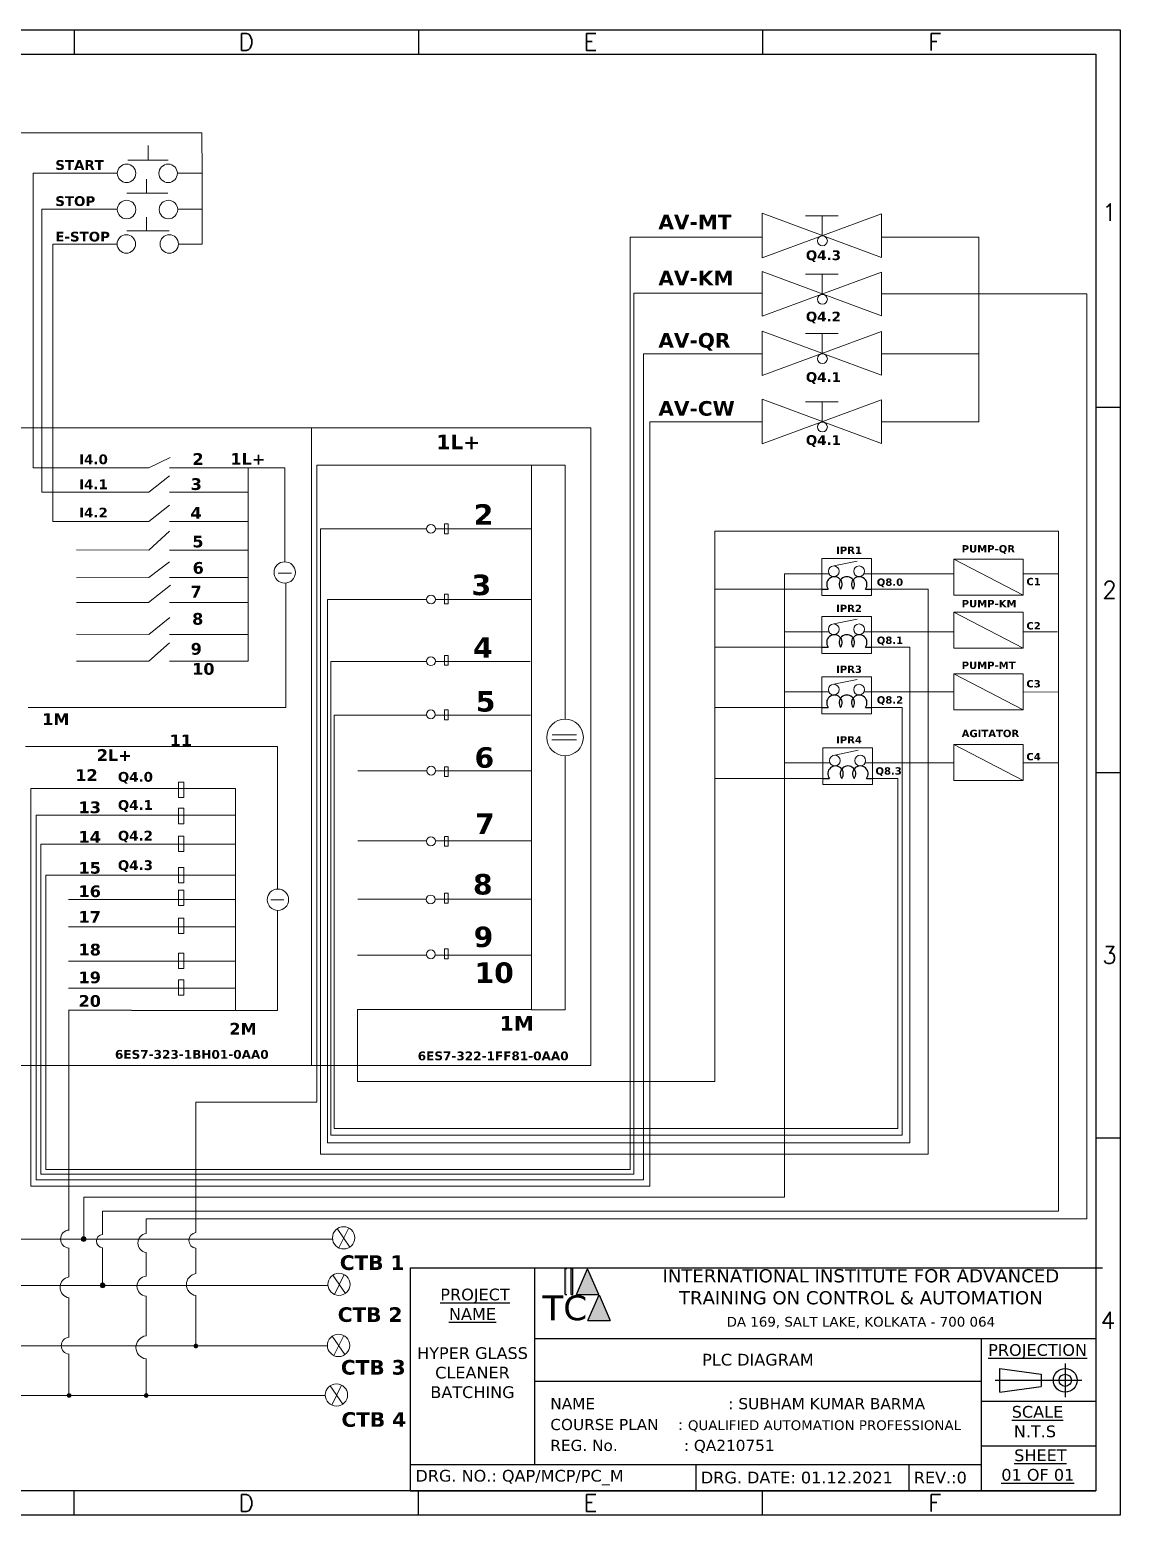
# Model space of a CAD drawing. Header units: millimetres. Extents: x -9791142 to 63260, y -4809864 to 11955173.
# Drawn here: x 15745 to 17979, y -3915 to -872 of the extents above; entities that cross this region are included whole.
import ezdxf
from ezdxf.enums import TextEntityAlignment as Align

# ---------------------------------------------------------------- set-up
doc = ezdxf.new("R2010")
doc.units = ezdxf.units.MM
doc.header["$LTSCALE"] = 5
doc.styles.add('style2', font='verdana.ttf')

# ---------------------------------------------------------------- blocks, each defined once
blk = doc.blocks.new('Inductor')
at = {"color": 7}
for p, q in [((0, 0), (0.05, 0)), ((0.35, 0), (0.4, 0))]:
    blk.add_line(p, q, dxfattribs=at)
for centre in [(0.1, 0.0375), (0.2, 0.0375), (0.3, 0.0375)]:
    blk.add_arc(centre, 0.0625, 323.1301, 216.8699, dxfattribs=at)

msp = doc.modelspace()

# ---------------------------------------------------------------- hatches: boundary and pattern name
at = {"lineweight": 9, "ltscale": 5}
h = msp.add_hatch(color=256, dxfattribs=at)
h.set_gradient(color2=(0, 0, 0), tint=1)
h.paths.add_polyline_path([(15855.4, -3344.3, 0.414214), (15850.5, -3349.1), (15855.4, -3349.1)])
h.paths.add_polyline_path([(15855.4, -3344.3), (15855.4, -3349.1), (15860.2, -3349.1, 0.414214)])
h.paths.add_polyline_path([(15860.2, -3349.1), (15855.4, -3349.1), (15850.5, -3349.1, 1)])
h = msp.add_hatch(color=140)
h.paths.add_polyline_path([(16845, -3410.1), (16842, -3410.1), (16842, -3462.5), (16845, -3462.5)])
h.paths.add_polyline_path([(16857.3, -3410.1), (16854.3, -3410.1), (16854.3, -3462.5), (16857.3, -3462.5)])
for color, points in [(2, [(16887.9, -3410.1), (16864.9, -3462.5), (16910.9, -3462.5)]), (1, [(16911.3, -3463.4), (16888.3, -3515.7), (16934.4, -3515.7)])]:
    msp.add_hatch(color=color).paths.add_polyline_path(points)
h = msp.add_hatch(color=256, dxfattribs=at)
h.set_gradient(color2=(0, 0, 0), tint=1)
h.paths.add_polyline_path([(15894.1, -3439.1, 0.414214), (15889.3, -3443.9), (15894.1, -3443.9)])
h.paths.add_polyline_path([(15894.1, -3439.1), (15894.1, -3443.9), (15899, -3443.9, 0.414214)])
h.paths.add_polyline_path([(15899, -3443.9), (15894.1, -3443.9), (15889.3, -3443.9, 1)])
h = msp.add_hatch(color=256, dxfattribs=at)
h.set_gradient(color2=(0, 0, 0), tint=1)
h.paths.add_polyline_path([(16085.3, -3563.2, 0.414214), (16080.4, -3568), (16085.3, -3568)])
h.paths.add_polyline_path([(16085.3, -3563.2), (16085.3, -3568), (16090.1, -3568, 0.414214)])
h.paths.add_polyline_path([(16090.1, -3568), (16085.3, -3568), (16080.4, -3568, 1)])
h = msp.add_hatch(color=256, dxfattribs=at)
h.set_gradient(color2=(0, 0, 0), tint=1)
h.paths.add_polyline_path([(15825.5, -3664.6, 0.414214), (15820.6, -3669.4), (15825.5, -3669.4)])
h.paths.add_polyline_path([(15825.5, -3664.6), (15825.5, -3669.4), (15830.3, -3669.4, 0.414214)])
h.paths.add_polyline_path([(15830.3, -3669.4), (15825.5, -3669.4), (15820.6, -3669.4, 1)])
h = msp.add_hatch(color=256, dxfattribs=at)
h.set_gradient(color2=(0, 0, 0), tint=1)
h.paths.add_polyline_path([(15983.6, -3664.7, 0.414214), (15978.8, -3669.5), (15983.6, -3669.5)])
h.paths.add_polyline_path([(15983.6, -3664.7), (15983.6, -3669.5), (15988.4, -3669.5, 0.414214)])
h.paths.add_polyline_path([(15988.4, -3669.5), (15983.6, -3669.5), (15978.8, -3669.5, 1)])

# ---------------------------------------------------------------- linework, layer by layer
at = {"color": 6}
for p, q in [((15835.7, -871.8), (15835.7, -921.8)), ((16541.1, -871.8), (16541.1, -921.8)), ((17246.4, -871.8), (17246.4, -921.8)), ((17929.3, -1645.1), (17979, -1645.1)), ((17929.3, -2393.3), (17979.3, -2393.3)), ((17929.3, -3141.6), (17979.3, -3141.6)), ((15835.7, -3914.8), (15835.7, -3864.8)), ((16541.1, -3914.8), (16541.1, -3864.8)), ((17246.4, -3914.8), (17246.4, -3864.8))]:
    msp.add_line(p, q, dxfattribs=at)
at = {"lineweight": 9, "ltscale": 5}
for p, q in [((14712.9, -1082.8), (16097.8, -1082.8)), ((16097.9, -1166), (16097.8, -1082.8)), ((15987.2, -1139.1), (15987.2, -1108.7)), ((15945.7, -1139.1), (16028.8, -1139.1)), ((15752, -1769.5), (15752, -1166)), ((15876.9, -1166), (15752, -1166)), ((15876.9, -1166), (15924.2, -1166)), ((15983.9, -1206.9), (15983.9, -1178.2)), ((16047.5, -1166), (16097.9, -1166)), ((16097.9, -1310.9), (16097.9, -1166)), ((15943.6, -1206.9), (16027.6, -1206.9)), ((15769.8, -1819.4), (15769.8, -1239.5)), ((15876.9, -1239.5), (15769.8, -1239.5)), ((15876.9, -1239.5), (15924.2, -1239.5)), ((16048, -1239.5), (16097.9, -1239.5)), ((17245.5, -1247.6), (17489.8, -1338.1)), ((17245.5, -1247.6), (17245.5, -1338.8)), ((15983.9, -1284.1), (15983.9, -1256.1)), ((17245.5, -1338.8), (17489.8, -1248.7)), ((17334.1, -1252.9), (17401.5, -1252.9)), ((17368.4, -1293.5), (17368.4, -1252.9)), ((17489.8, -1248.7), (17489.8, -1338.1)), ((15943.9, -1284.1), (16030.4, -1284.1)), ((16974.9, -3206.3), (16974.9, -1296.6)), ((17245.5, -1296.6), (16974.9, -1296.6)), ((17362.5, -1296.6), (17360, -1296.6)), ((17377.7, -1296.6), (17375.4, -1296.6)), ((17489.8, -1296.6), (17689.4, -1296.6)), ((17522.5, -1296.6), (17489.8, -1296.6)), ((17689.4, -1296.6), (17689.4, -1674.7)), ((15792, -1879.1), (15792, -1310.9)), ((15877.5, -1310.9), (15792, -1310.9)), ((15876.9, -1310.9), (15923.9, -1310.9)), ((16049.7, -1310.9), (16097.9, -1310.9)), ((17245.5, -1367.3), (17489.8, -1457.8)), ((17245.5, -1367.3), (17245.5, -1458.5)), ((17245.5, -1458.5), (17489.8, -1368.4)), ((17489.8, -1368.4), (17489.8, -1457.8)), ((17334.1, -1372.6), (17401.5, -1372.6)), ((17368.4, -1413.1), (17368.4, -1372.6)), ((16982.6, -3216.4), (16982.6, -1411.3)), ((17245.5, -1411.3), (16982.6, -1411.3)), ((17489.8, -1413.1), (17689.4, -1413.1)), ((17689.4, -1413.1), (17910.5, -1413.1)), ((17910.5, -1413.1), (17910.5, -3307.8)), ((17245.5, -1489), (17489.8, -1579.5)), ((17245.5, -1489), (17245.5, -1580.3)), ((17245.5, -1580.3), (17489.8, -1490.1)), ((17489.8, -1490.1), (17489.8, -1579.5)), ((17334.1, -1494.3), (17401.5, -1494.3)), ((17368.4, -1534.9), (17368.4, -1494.3)), ((17002.2, -3227.6), (17002.2, -1535.9)), ((17245.5, -1535.9), (17002.2, -1535.9)), ((17489.8, -1535.9), (17689.4, -1535.9)), ((17491.6, -1535.9), (17489.8, -1535.9)), ((17245.5, -1628.9), (17489.8, -1719.4)), ((17245.5, -1628.9), (17245.5, -1720.2)), ((17245.5, -1720.2), (17489.8, -1630)), ((17334.1, -1634.2), (17401.5, -1634.2)), ((17368.4, -1674.8), (17368.4, -1634.2)), ((17489.8, -1630), (17489.8, -1719.4)), ((16322, -1687.2), (16322, -2993.4)), ((17015.2, -1697.9), (17015.2, -1674.7)), ((17245.5, -1674.7), (17015.2, -1674.7)), ((17015.2, -3240.9), (17015.2, -1697.9)), ((17015.2, -1697.9), (17015.2, -1697.9)), ((17369.1, -1674.7), (17368.4, -1674.7)), ((17489.8, -1674.7), (17689.4, -1674.7)), ((17489.8, -1674.7), (17491.1, -1674.7)), ((15988.9, -1769.5), (16032.5, -1748.1)), ((16424.7, -1763.5), (16333.2, -1763.5)), ((16333.2, -1763.5), (16333.2, -3068.4)), ((15840.7, -1769.5), (15752, -1769.5)), ((15988.9, -1769.5), (15840.7, -1769.5)), ((15988.9, -1819.4), (16031.2, -1785.7)), ((15840.7, -1819.4), (15769.8, -1819.4)), ((15988.9, -1819.4), (15840.7, -1819.4)), ((16031.4, -1819.4), (16192.5, -1819.4)), ((15988.8, -1879.1), (16031.4, -1845.7)), ((15840.7, -1879.1), (15792, -1879.1)), ((15988.9, -1879.1), (15840.7, -1879.1)), ((16031.4, -1879.1), (16192.5, -1879.1)), ((16192.5, -1879.1), (16192.5, -1879.1)), ((15988.9, -1937.6), (16031.4, -1899.1)), ((16420.4, -1894.2), (16340.7, -1894.2)), ((16340.7, -1894.2), (16340.7, -3175)), ((16416.3, -1894.2), (16557.8, -1894.2)), ((16575.9, -1894.2), (16772.7, -1894.2)), ((17148.7, -3026.5), (17148.7, -1898.8)), ((17148.7, -1898.8), (17852.6, -1898.8)), ((17852.6, -1898.8), (17852.6, -3291.9)), ((15988.9, -1937.6), (15840.7, -1937.1)), ((16031.4, -1937.6), (16192.5, -1937.6)), ((15988.9, -1993.6), (16031.4, -1961.9)), ((17392.2, -1970.2), (17440.1, -1960.2)), ((17638.4, -1956.3), (17780.4, -2030.1)), ((15988.9, -1993.6), (15840.7, -1994.5)), ((16031.4, -1993.6), (16192.5, -1993.6)), ((16254.2, -1984.9), (16280.9, -1984.9)), ((16269.7, -2005.4), (16269.7, -2260.4)), ((17368.3, -1986.6), (17291.1, -1986.6)), ((17291.1, -1986.6), (17291.1, -3263.3)), ((17367.7, -1986.6), (17382.6, -1986.6)), ((17453.7, -1986.6), (17638.4, -1986.6)), ((17780.4, -1986.6), (17851.4, -1986.6)), ((15988.1, -2044.8), (16033.5, -2009.7)), ((17373, -2017.6), (17148.7, -2017.6)), ((17469.8, -2017.6), (17585.5, -2017.6)), ((17585.5, -3175), (17585.5, -2017.6)), ((15988.9, -2044.8), (15840.7, -2044.8)), ((16031.4, -2044.8), (16192.5, -2044.8)), ((16416.3, -2038.9), (16355, -2038.9)), ((16355, -2038.9), (16355, -3151.8)), ((16416.3, -2038.9), (16558.1, -2038.9)), ((16576.2, -2038.9), (16772.7, -2038.9)), ((17638.4, -2065), (17780.4, -2138.8)), ((15988.9, -2110.6), (16032, -2076)), ((17392.2, -2089), (17440.1, -2079)), ((15988.9, -2110.6), (15840.7, -2110.2)), ((15988.9, -2165.4), (16031.4, -2127.6)), ((16031.4, -2110.6), (16192.5, -2110.6)), ((17369.1, -2105), (17291.1, -2105)), ((17382.5, -2105), (17367.3, -2105)), ((17453.8, -2105), (17638.4, -2105)), ((17780.4, -2105), (17850.8, -2105)), ((17370.6, -2136.4), (17148.7, -2136.4)), ((17469.6, -2136.4), (17548.3, -2136.4)), ((17548.3, -3151.8), (17548.3, -2136.4)), ((15988.9, -2165.4), (15840.7, -2165.4)), ((15874.2, -2165.4), (15874.2, -2165.4)), ((16031.4, -2165.4), (16192.5, -2165.4)), ((16415.4, -2166), (16362, -2166)), ((16362, -2166), (16362, -3136.2)), ((16414.1, -2166), (16557.9, -2166)), ((16575.9, -2166), (16770.5, -2166)), ((17392.2, -2212.6), (17440.1, -2202.6)), ((17638.4, -2191), (17780.4, -2264.8)), ((17365.4, -2228.1), (17291.1, -2228.1)), ((17382.2, -2228.1), (17364.8, -2228.1)), ((17454.1, -2228.1), (17638.4, -2228.1)), ((17780.4, -2228.3), (17852.6, -2228.5)), ((15824, -2260.4), (15741.4, -2260.4)), ((15821.3, -2260.4), (16269.7, -2260.4)), ((16417.5, -2275.7), (16368.7, -2275.7)), ((16368.7, -2275.7), (16368.7, -3122.4)), ((16414.6, -2275.7), (16557.8, -2275.7)), ((16575.6, -2275.7), (16771, -2275.7)), ((17373.1, -2260), (17148.7, -2260)), ((17469.8, -2260), (17532.3, -2260)), ((17532.3, -3136.2), (17532.3, -2260)), ((15821.3, -2340.3), (15736.4, -2340.3)), ((15821.3, -2340.3), (16252.2, -2340.3)), ((16252.2, -2340.3), (16252.2, -2632.1)), ((16814.7, -2326.7), (16865, -2326.7)), ((16815.1, -2316.1), (16865.2, -2316.1)), ((17638.4, -2335.8), (17780.4, -2409.6)), ((17366.6, -2373.4), (17291.1, -2373.4)), ((17384.5, -2373.4), (17365.9, -2373.4)), ((17394.4, -2357.9), (17442.3, -2347.9)), ((17456.3, -2373.4), (17638.4, -2373.4)), ((17780.4, -2373.4), (17852.6, -2373.4)), ((16416.8, -2390.2), (16558.4, -2390.2)), ((16576.5, -2390.2), (16772.7, -2390.2)), ((15824.1, -2426.2), (15746.8, -2426.2)), ((15746.8, -2426.2), (15746.8, -3240.9)), ((16050, -2412.9), (16050, -2444.5)), ((17372.4, -2405.3), (17148.7, -2405.3)), ((17471, -2405.3), (17523.8, -2405.3)), ((17523.8, -3122.4), (17523.8, -2405.3)), ((15825.9, -2480.5), (15757.9, -2480.5)), ((15757.9, -2480.5), (15757.9, -3227.6)), ((15824.1, -2480.5), (16166.2, -2480.5)), ((16050, -2466.6), (16050, -2498.2)), ((15828.5, -2540.1), (15767.5, -2540.1)), ((15767.5, -2540.1), (15767.5, -3216.4)), ((15824.1, -2540.1), (16166.2, -2540.1)), ((16416.9, -2533.6), (16557.9, -2533.6)), ((16575.9, -2533.6), (16772.7, -2533.6)), ((15833.8, -2603.5), (15777.7, -2603.5)), ((15777.7, -2603.5), (15777.7, -3193.3)), ((15824.1, -2603.5), (16166.2, -2603.5)), ((16050, -2587.6), (16050, -2619.3)), ((16050, -2634.4), (16050, -2666)), ((15824.1, -2653.4), (16166.2, -2653.4)), ((16166.2, -2653.4), (16166.2, -2653.4)), ((16239, -2654.1), (16265.6, -2654.1)), ((16252.2, -2675.8), (16252.2, -2876.2)), ((16416.8, -2653), (16557.1, -2653)), ((16575.2, -2653), (16772.7, -2653)), ((16050, -2691.7), (16050, -2723.3)), ((16772.7, -2715), (16772.7, -2692.7)), ((15824.1, -2709.7), (16166.2, -2709.7)), ((16050, -2763.1), (16050, -2794.7)), ((16416.3, -2767.5), (16557.7, -2767.5)), ((16575.5, -2767.5), (16772.7, -2767.5)), ((15824.1, -2779.6), (16166.2, -2779.6)), ((16050, -2817.9), (16050, -2849.5)), ((15940.8, -2835.3), (15824.1, -2835.3)), ((15940.8, -2835.3), (16166.2, -2835.3)), ((15824.1, -2880.3), (15953.7, -2880.3)), ((15825.3, -2880.3), (15825.3, -3330.5)), ((16166.2, -2880.6), (16166.2, -2880.6)), ((16416.3, -2879.1), (16416.3, -3026.5)), ((16416.3, -3026.5), (17148.7, -3026.5)), ((16333.2, -3068.4), (16085, -3068.4)), ((16085, -3068.4), (16085, -3335.8)), ((16368.7, -3122.4), (17523.8, -3122.4)), ((16355, -3151.8), (17548.3, -3151.8)), ((16362, -3136.2), (17532.4, -3136.2)), ((15777.7, -3193.3), (15777.7, -3206.3)), ((16340.7, -3175), (17585.5, -3175)), ((15767.5, -3216.4), (16982.6, -3216.4)), ((15777.7, -3206.3), (16974.9, -3206.3)), ((15746.8, -3240.9), (17015.2, -3240.9)), ((15757.9, -3227.6), (17002.2, -3227.6)), ((17291.1, -3263.3), (15855.4, -3263.3)), ((15855.4, -3263.3), (15855.4, -3349.1)), ((17852.6, -3291.9), (15894, -3291.9)), ((15894, -3291.9), (15894, -3339.7)), ((17910.5, -3307.8), (15983.3, -3307.8)), ((15983.3, -3307.8), (15983.3, -3332.7)), ((15983.3, -3332.7), (15983.3, -3337.4)), ((16375.1, -3327.7), (16401, -3365.3)), ((16398.6, -3326.3), (16378.5, -3367.3)), ((15825.3, -3367.7), (15825.3, -3426.5)), ((15894, -3366.7), (15894, -3442.5)), ((15983.3, -3376.8), (15983.3, -3424.7)), ((16085, -3367.9), (16085, -3419.7)), ((16365.2, -3349.1), (16365.2, -3349.1)), ((16365.6, -3423.1), (16391.5, -3460.7)), ((16389.1, -3421.7), (16369, -3462.7)), ((13970.6, -3444), (16355.8, -3444)), ((15894, -3440.2), (15894, -3444)), ((15983.3, -3466.3), (15983.3, -3547.2)), ((16085, -3464.9), (16085, -3568)), ((16336.7, -3444.6), (16336.7, -3444.6)), ((15825.3, -3469.5), (15825.3, -3549.9)), ((16364.7, -3548.1), (16390.6, -3585.7)), ((16388.3, -3546.7), (16368.2, -3587.7)), ((13970.6, -3568), (16354.8, -3568)), ((15825.3, -3584.9), (15825.3, -3669.6)), ((15983.3, -3594.6), (15983.3, -3669.6)), ((16360.3, -3649.5), (16386.2, -3687.1)), ((16383.9, -3648.1), (16363.8, -3689.1))]:
    msp.add_line(p, q, dxfattribs=at)
at = {"color": 84}
for p, q in [((16524.6, -3407.9), (16524.6, -3864.8)), ((16524.6, -3407.9), (17942.7, -3407.9)), ((16779.4, -3407.9), (16779.4, -3810.6)), ((17929.3, -3384), (17929.3, -3864.8)), ((16779.4, -3552.4), (17929.3, -3552.4)), ((17694.3, -3552.4), (17694.3, -3864.8)), ((16779.4, -3640.1), (17694.3, -3640.1)), ((17694.3, -3680.8), (17929.3, -3680.8)), ((17694.3, -3772.8), (17929.3, -3772.8)), ((16524.6, -3810.6), (17694.3, -3810.6)), ((17109.4, -3810.6), (17109.4, -3864.8)), ((17545.7, -3810.6), (17545.7, -3864.8)), ((16524.6, -3864.8), (17929.3, -3864.8))]:
    msp.add_line(p, q, dxfattribs=at)
at = {"color": 140}
for p, q in [((16845, -3410.1), (16842, -3410.1)), ((16842, -3462.5), (16842, -3410.1)), ((16857.3, -3410.1), (16854.3, -3410.1)), ((16854.3, -3462.5), (16854.3, -3410.1)), ((16857.3, -3462.5), (16857.3, -3410.1))]:
    msp.add_line(p, q, dxfattribs=at)
at = {"color": 2}
for p, q in [((16864.9, -3462.5), (16887.9, -3410.1)), ((16910.9, -3462.5), (16887.9, -3410.1)), ((16864.9, -3462.5), (16910.9, -3462.5))]:
    msp.add_line(p, q, dxfattribs=at)
at = {"color": 4}
for p, q in [((16842, -3462.5), (16845, -3462.5)), ((16854.3, -3462.5), (16857.3, -3462.5))]:
    msp.add_line(p, q, dxfattribs=at)
at = {"color": 1}
for p, q in [((16888.3, -3515.7), (16911.3, -3463.4)), ((16911.3, -3463.4), (16934.4, -3515.7)), ((16888.3, -3515.7), (16934.4, -3515.7))]:
    msp.add_line(p, q, dxfattribs=at)
at = {"color": 160}
for p, q in [((17732.8, -3614), (17817.1, -3625.8)), ((17866.5, -3604), (17866.5, -3672.6)), ((17722.8, -3638.3), (17900.8, -3638.3)), ((17732.8, -3662.6), (17817.1, -3650.8))]:
    msp.add_line(p, q, dxfattribs=at)
at = {"color": 240}
for points in [[(13692.2, -871.8), (17979.3, -871.8), (17979.3, -3914.8), (13692.2, -3914.8)], [(13742.2, -921.8), (17929.3, -921.8), (17929.3, -3864.8), (13742.2, -3864.8)]]:
    msp.add_lwpolyline(points, close=True, dxfattribs=at)
at = {"lineweight": 9, "ltscale": 5}
for points in [[(14555.4, -1687.2), (16894.5, -1687.2), (16894.5, -2993.4), (14555.4, -2993.4), (14555.4, -2993.4), (14555.4, -1687.2)], [(16416.3, -1763.5), (16772.7, -1763.5), (16772.7, -2879.1), (16416.3, -2879.1)], [(16772.7, -1763.5), (16841.7, -1763.5), (16841.7, -2284)], [(16031.4, -1769.5), (16192.5, -1769.5), (16192.5, -2165.4)], [(16192.5, -1769.5), (16267.8, -1769.5), (16267.8, -1961.7)], [(16841.7, -2358.9), (16841.7, -2879.4), (16772.7, -2879.4)], [(15824.1, -2426.2), (16166.2, -2426.2), (16166.2, -2880.6), (15953.7, -2880.6)], [(16166.2, -2880.6), (16252.2, -2880.6), (16252.2, -2855.2)], [(13970.6, -3349.1), (16365.2, -3349.1)], [(16350.5, -3669.6), (13970.6, -3669.6)]]:
    msp.add_lwpolyline(points, dxfattribs=at)
for points in [[(16594.5, -1884), (16602.2, -1884), (16602.2, -1904.2), (16594.5, -1904.2)], [(17367.7, -2030.5), (17469.6, -2030.5), (17469.6, -1954.8), (17367.7, -1954.8)], [(17638.4, -1956.3), (17780.4, -1956.3), (17780.4, -2030.1), (17638.4, -2030.1)], [(16594.5, -2027.9), (16602.2, -2027.9), (16602.2, -2048.1), (16594.5, -2048.1)], [(17638.4, -2065), (17780.4, -2065), (17780.4, -2138.8), (17638.4, -2138.8)], [(17367.7, -2149.3), (17469.6, -2149.3), (17469.6, -2073.6), (17367.7, -2073.6)], [(16594.5, -2153.5), (16602.2, -2153.5), (16602.2, -2173.7), (16594.5, -2173.7)], [(17367.7, -2272.9), (17469.6, -2272.9), (17469.6, -2197.2), (17367.7, -2197.2)], [(17638.4, -2191), (17780.4, -2191), (17780.4, -2264.8), (17638.4, -2264.8)], [(16594.5, -2265.2), (16602.2, -2265.2), (16602.2, -2285.4), (16594.5, -2285.4)], [(17370, -2418.2), (17471.8, -2418.2), (17471.8, -2342.5), (17370, -2342.5)], [(17638.4, -2335.8), (17780.4, -2335.8), (17780.4, -2409.6), (17638.4, -2409.6)], [(16594.5, -2381.5), (16602.2, -2381.5), (16602.2, -2401.8), (16594.5, -2401.8)], [(16050, -2412.9), (16060.6, -2412.9), (16060.6, -2444.5), (16050, -2444.5)], [(16050, -2466.6), (16060.6, -2466.6), (16060.6, -2498.2), (16050, -2498.2)], [(16050, -2523.5), (16060.6, -2523.5), (16060.6, -2555.1), (16050, -2555.1)], [(16594.5, -2524.1), (16602.2, -2524.1), (16602.2, -2544.4), (16594.5, -2544.4)], [(16050, -2587.6), (16060.6, -2587.6), (16060.6, -2619.3), (16050, -2619.3)], [(16050, -2634.4), (16060.6, -2634.4), (16060.6, -2666), (16050, -2666)], [(16594.5, -2640.7), (16602.2, -2640.7), (16602.2, -2660.9), (16594.5, -2660.9)], [(16050, -2691.7), (16060.6, -2691.7), (16060.6, -2723.3), (16050, -2723.3)], [(16050, -2763.1), (16060.6, -2763.1), (16060.6, -2794.7), (16050, -2794.7)], [(16594.6, -2754.5), (16602.3, -2754.5), (16602.3, -2774.8), (16594.6, -2774.8)], [(16050, -2817.9), (16060.6, -2817.9), (16060.6, -2849.5), (16050, -2849.5)]]:
    msp.add_lwpolyline(points, close=True, dxfattribs=at)
at = {"color": 160}
for points in [[(17732.8, -3662.6), (17732.8, -3614)], [(17817.1, -3625.8), (17817.1, -3650.8)]]:
    msp.add_lwpolyline(points, dxfattribs=at)
at = {"lineweight": 9, "ltscale": 5}
for centre, radius in [((15943.2, -1166), 18.9), ((16028.5, -1166), 18.9), ((15943.2, -1240.1), 18.9), ((16029.1, -1240.1), 18.9), ((15942.8, -1310.7), 18.9), ((16030.8, -1310.7), 18.9), ((17369, -1304.3), 10.1), ((17369, -1424), 10.1), ((17369, -1545.7), 10.1), ((17369, -1685.6), 10.1), ((16566.9, -1894.2), 9.05), ((16267.4, -1983.6), 21.9), ((17392.2, -1981.2), 11), ((17444.1, -1981.2), 11), ((16567.1, -2039), 9.05), ((17392.2, -2100), 11), ((17444.1, -2100), 11), ((16566.9, -2165.4), 9.05), ((17392.2, -2223.6), 11), ((17444.1, -2223.6), 11), ((16566.7, -2274.3), 9.05), ((16841.7, -2321.5), 37.5), ((17394.4, -2368.9), 11), ((17446.4, -2368.9), 11), ((16567.4, -2389.6), 9.05), ((16566.9, -2534.3), 9.05), ((16253.3, -2653.9), 21.9), ((16566.2, -2653.3), 9.05), ((16566.6, -2765.8), 9.05), ((15855.4, -3349.1), 4.84), ((16387.9, -3346.5), 22.8), ((16378.5, -3441.9), 22.8), ((15894.1, -3443.9), 4.84), ((16377.6, -3566.9), 22.8), ((16373.3, -3668.3), 22.8)]:
    msp.add_circle(centre, radius, dxfattribs=at)
at = {"color": 160}
for radius in [24.3, 12.5]:
    msp.add_circle((17866.5, -3638.3), radius, dxfattribs=at)
at = {"lineweight": 9, "ltscale": 5}
for centre, radius, start, end in [((15826.7, -3349.1), 18.7, 94.2049, 265.7951), ((15895.2, -3353.2), 13.6, 95.135, 264.865), ((15986.5, -3357.1), 19.9, 99.3206, 260.6794), ((16087.2, -3351.9), 16.2, 97.8062, 262.1938), ((15828.6, -3448), 21.7, 98.5929, 261.4071), ((15985.5, -3445.5), 20.9, 96.2389, 263.7611), ((16088.9, -3442.3), 22.9, 99.8781, 260.1219), ((15827.2, -3567.4), 17.6, 96.0729, 263.9271), ((15986.4, -3570.9), 23.9, 97.4751, 262.5249)]:
    msp.add_arc(centre, radius, start, end, dxfattribs=at)

# ---------------------------------------------------------------- block references
at = {"lineweight": 9, "ltscale": 5, "xscale": 254, "yscale": 254, "zscale": 254}
for p in [(17368.2, -2017.6), (17368.2, -2136.4), (17368.2, -2260), (17370.5, -2405.3)]:
    msp.add_blockref('Inductor', p, dxfattribs=at)

# ---------------------------------------------------------------- texts
at = {"color": 140, "style": 'style2'}
msp.add_text('TC', height=50.87, dxfattribs=at).set_placement((16841, -3515.2), align=Align.CENTER)
at = {"color": 2, "char_height": 35, "attachment_point": 5, "style": 'style2'}
for s, insert, width in [('{\\Fromans|c0;D}', (16188.4, -896.8), 705.35), ('{\\Fromans|c0;E}', (16893.8, -896.8), 705.35), ('\\pxqc;{\\Fromans|c0;F}', (17599.1, -896.8), 705.35), ('{\\Fromans|c0;1}', (17957.2, -1245.9), 50), ('{\\Fromans|c0;2}', (17957.2, -2019.2), 50), ('{\\Fromans|c0;3}', (17957.2, -2767.4), 50), ('{\\Fromans|c0;4}', (17954.3, -3515.7), 50), ('{\\Fromans|c0;D}', (16188.4, -3889.8), 705.35), ('{\\Fromans|c0;E}', (16893.8, -3889.8), 705.35), ('\\pxqc;{\\Fromans|c0;F}', (17599.1, -3889.8), 705.35)]:
    msp.add_mtext(s, dxfattribs=dict(at, insert=insert, width=width))
at = {"lineweight": 9, "ltscale": 5, "attachment_point": 1}
for s, width, insert, char_height in [('{\\fVerdana|b1|i0|c0|p34;START}', 122.582, (15797.2, -1138.9), 20), ('{\\fVerdana|b1|i0|c0|p34;STOP}', 122.582, (15797.2, -1212.9), 20), ('{\\fVerdana|b1|i0|c0|p34;AV-MT}', 165.953, (17032.9, -1250.5), 30), ('{\\fVerdana|b1|i0|c0|p34;E-STOP}', 122.582, (15797.2, -1285.6), 20), ('{\\fVerdana|b1|i0|c0|p34;Q4.3}', 151.029, (17335, -1323.8), 20), ('{\\fVerdana|b1|i0|c0|p34;AV-KM}', 165.953, (17032.9, -1365.5), 30), ('{\\fVerdana|b1|i0|c0|p34;Q4.2}', 151.029, (17335, -1449.4), 20), ('{\\fVerdana|b1|i0|c0|p34;AV-QR}', 165.953, (17032.9, -1493.1), 30), ('{\\fVerdana|b1|i0|c0|p34;Q4.1}', 151.029, (17335, -1573.3), 20), ('{\\fVerdana|b1|i0|c0|p34;AV-CW}', 165.953, (17032.9, -1632.5), 30), ('{\\fVerdana|b1|i0|c0|p34;1L+}', 228.991, (16578.1, -1701.3), 30), ('{\\fVerdana|b1|i0|c0|p34;Q4.1}', 151.029, (17335, -1702.4), 20), ('{\\fVerdana|b1|i0|c0|p34;I4.0}', 105.139, (15846.1, -1741.8), 20), ('{\\fVerdana|b1|i0|c0|p34;2}', 65.512, (16078.2, -1739.2), 24), ('{\\fVerdana|b1|i0|c0|p34;1L+}', 134.017, (16156, -1739.1), 24), ('{\\fVerdana|b1|i0|c0|p34;I4.1}', 105.139, (15846.1, -1793), 20), ('{\\fVerdana|b1|i0|c0|p34;3}', 65.512, (16074.6, -1790.6), 24), ('{\\fVerdana|b1|i0|c0|p34;I4.2}', 105.139, (15846.1, -1850.9), 20), ('{\\fVerdana|b1|i0|c0|p34;4}', 65.512, (16074.1, -1849.6), 24), ('{\\fVerdana|b1|i0|c0|p34;2}', 152.686, (16654.7, -1843.8), 42), ('{\\fVerdana|b1|i0|c0|p34;5}', 65.512, (16077.9, -1908.2), 24), ('{\\fVerdana|b1|i0|c0|p34;IPR1}', 92.255, (17397, -1930.5), 15), ('{\\fVerdana|b1|i0|c0|p34;PUMP-QR}', 124.396, (17654.3, -1927.6), 15), ('{\\fVerdana|b1|i0|c0|p34;6}', 65.512, (16078.6, -1962.1), 24), ('{\\fVerdana|b1|i0|c0|p34;3}', 152.686, (16650.2, -1988), 42), ('{\\fVerdana|b1|i0|c0|p34;Q8.0}', 92.255, (17480.4, -1995.9), 15), ('{\\fVerdana|b1|i0|c0|p34;C1}', 92.255, (17786.9, -1994.7), 15), ('{\\fVerdana|b1|i0|c0|p34;7}', 65.512, (16074.3, -2010.9), 24), ('{\\fVerdana|b1|i0|c0|p34;8}', 65.512, (16077.6, -2066.6), 24), ('{\\fVerdana|b1|i0|c0|p34;IPR2}', 92.255, (17397, -2049.7), 15), ('{\\fVerdana|b1|i0|c0|p34;PUMP-KM}', 124.396, (17654.3, -2039.8), 15), ('{\\fVerdana|b1|i0|c0|p34;C2}', 92.255, (17786.9, -2085.3), 15), ('{\\fVerdana|b1|i0|c0|p34;9}', 65.512, (16074.6, -2128), 24), ('{\\fVerdana|b1|i0|c0|p34;4}', 152.686, (16653.5, -2116.2), 42), ('{\\fVerdana|b1|i0|c0|p34;Q8.1}', 92.255, (17480.4, -2114.9), 15), ('{\\fVerdana|b1|i0|c0|p34;10}', 65.512, (16077.7, -2169.1), 24), ('{\\fVerdana|b1|i0|c0|p34;IPR3}', 92.255, (17397, -2174.4), 15), ('{\\fVerdana|b1|i0|c0|p34;PUMP-MT}', 124.396, (17654.3, -2166.1), 15), ('{\\fVerdana|b1|i0|c0|p34;C3}', 92.255, (17786.9, -2204), 15), ('{\\fVerdana|b1|i0|c0|p34;5}', 152.686, (16658.9, -2226.5), 42), ('{\\fVerdana|b1|i0|c0|p34;Q8.2}', 92.255, (17480.4, -2237.1), 15), ('{\\fVerdana|b1|i0|c0|p34;1M}', 134.017, (15770.4, -2272), 24), ('{\\fVerdana|b1|i0|c0|p34;AGITATOR}', 124.396, (17654.3, -2305.8), 15), ('{\\fVerdana|b1|i0|c0|p34;11}', 65.512, (16031.5, -2315.5), 24), ('{\\fVerdana|b1|i0|c0|p34;6}', 152.686, (16656.3, -2341.5), 42), ('{\\fVerdana|b1|i0|c0|p34;IPR4}', 92.255, (17397, -2318.9), 15), ('{\\fVerdana|b1|i0|c0|p34;2L+}', 134.017, (15882.3, -2345.7), 24), ('{\\fVerdana|b1|i0|c0|p34;C4}', 92.255, (17786.9, -2353.4), 15), ('{\\fVerdana|b1|i0|c0|p34;12}', 65.512, (15838.3, -2386.6), 24), ('{\\fVerdana|b1|i0|c0|p34;Q4.0}', 151.029, (15925.4, -2392.2), 20), ('{\\fVerdana|b1|i0|c0|p34;Q8.3}', 92.255, (17477.7, -2382.6), 15), ('{\\fVerdana|b1|i0|c0|p34;13}', 65.512, (15844.9, -2452.7), 24), ('{\\fVerdana|b1|i0|c0|p34;Q4.1}', 151.029, (15925.4, -2449.9), 20), ('{\\fVerdana|b1|i0|c0|p34;7}', 152.686, (16657.3, -2477.2), 42), ('{\\fVerdana|b1|i0|c0|p34;14}', 65.512, (15844.9, -2513), 24), ('{\\fVerdana|b1|i0|c0|p34;Q4.2}', 151.029, (15925.4, -2512.7), 20), ('{\\fVerdana|b1|i0|c0|p34;15}', 65.512, (15844.9, -2576.6), 24), ('{\\fVerdana|b1|i0|c0|p34;Q4.3}', 151.029, (15925.4, -2573.1), 20), ('{\\fVerdana|b1|i0|c0|p34;8}', 152.686, (16653.1, -2601.2), 42), ('{\\fVerdana|b1|i0|c0|p34;16}', 65.512, (15844.9, -2624.6), 24), ('{\\fVerdana|b1|i0|c0|p34;17}', 65.512, (15844.9, -2677.1), 24), ('{\\fVerdana|b1|i0|c0|p34;9}', 152.686, (16654.5, -2708.9), 42), ('{\\fVerdana|b1|i0|c0|p34;18}', 65.512, (15844.9, -2744.1), 24), ('{\\fVerdana|b1|i0|c0|p34;10}', 152.686, (16656.4, -2782.3), 42), ('{\\fVerdana|b1|i0|c0|p34;19}', 65.512, (15844.9, -2801), 24), ('{\\fVerdana|b1|i0|c0|p34;20}', 65.512, (15844.9, -2849.3), 24), ('{\\fVerdana|b1|i0|c0|p34;2M}', 134.017, (16153.9, -2906.2), 24), ('{\\fVerdana|b1|i0|c0|p34;1M}', 134.017, (16708, -2892.1), 30), ('{\\fVerdana|b1|i0|c0|p34;6ES7-323-1BH01-0AA0}', 708.633, (15919.5, -2961.7), 18), ('{\\fVerdana|b1|i0|c0|p34;6ES7-322-1FF81-0AA0}', 708.633, (16539.8, -2964.8), 18), ('{\\fVerdana|b1|i0|c0|p34;CTB 1}', 207.916, (16380.1, -3382.3), 30), ('{\\fVerdana|b1|i0|c0|p34;CTB 2}', 207.916, (16375.9, -3488.7), 30), ('{\\fVerdana|b1|i0|c0|p34;CTB 3}', 207.916, (16382.4, -3596.7), 30), ('{\\fVerdana|b1|i0|c0|p34;CTB 4}', 207.916, (16383.5, -3703.6), 30)]:
    msp.add_mtext_dynamic_manual_height_columns(s, width=width, gutter_width=12.5, heights=[0], dxfattribs=dict(at, insert=insert, char_height=char_height))
at = {"color": 140, "width": 963.119, "attachment_point": 2, "style": 'style2'}
for s, insert, char_height in [('INTERNATIONAL INSTITUTE FOR ADVANCED\\PTRAINING ON CONTROL & AUTOMATION', (17447.7, -3410.7), 27), ('DA 169, SALT LAKE, KOLKATA - 700 064', (17447.7, -3508.4), 20)]:
    msp.add_mtext(s, dxfattribs=dict(at, insert=insert, char_height=char_height))
at = {"color": 211, "char_height": 24, "style": 'style2'}
for s, insert, width, attachment_point in [('\\pxqc;\\P {\\LPROJECT\\PNAME} \\P\\PHYPER GLASS CLEANER BATCHING', (16524.6, -3542.8), 254.85, 4), ('PLC DIAGRAM', (17236.9, -3596.3), 914.86, 5), ('\\pxqc;{\\LPROJECTION} ', (17809.9, -3579.5), 235, 5), (' {\\LSCALE} \\PN.T.S\\P ', (17804.4, -3743.1), 235, 5), (' {\\LSHEET\\P01 OF 01\\P} ', (17810.3, -3832.2), 235, 5), (' DRG. NO.: QAP/MCP/PC_M', (16524.6, -3837.7), 579.277, 4), (' DRG. DATE: 01.12.2021', (17109.4, -3837.7), 457.43, 4), (' REV.:0 ', (17545.7, -3837.7), 457.43, 4)]:
    msp.add_mtext(s, dxfattribs=dict(at, insert=insert, width=width, attachment_point=attachment_point))
at = {"color": 211, "insert": (16720.3, -3730.9), "char_height": 22.8, "width": 1173.883, "attachment_point": 4, "line_spacing_factor": 1.125, "style": 'style2'}
msp.add_mtext('^INAME^I^I^I: SUBHAM KUMAR BARMA\\P^ICOURSE PLAN    : {\\H0.87719x;QUALIFIED AUTOMATION PROFESSIONAL}              \\P^IREG. No.^I^I: QA210751', dxfattribs=at)

doc.saveas('drawing.dxf')
